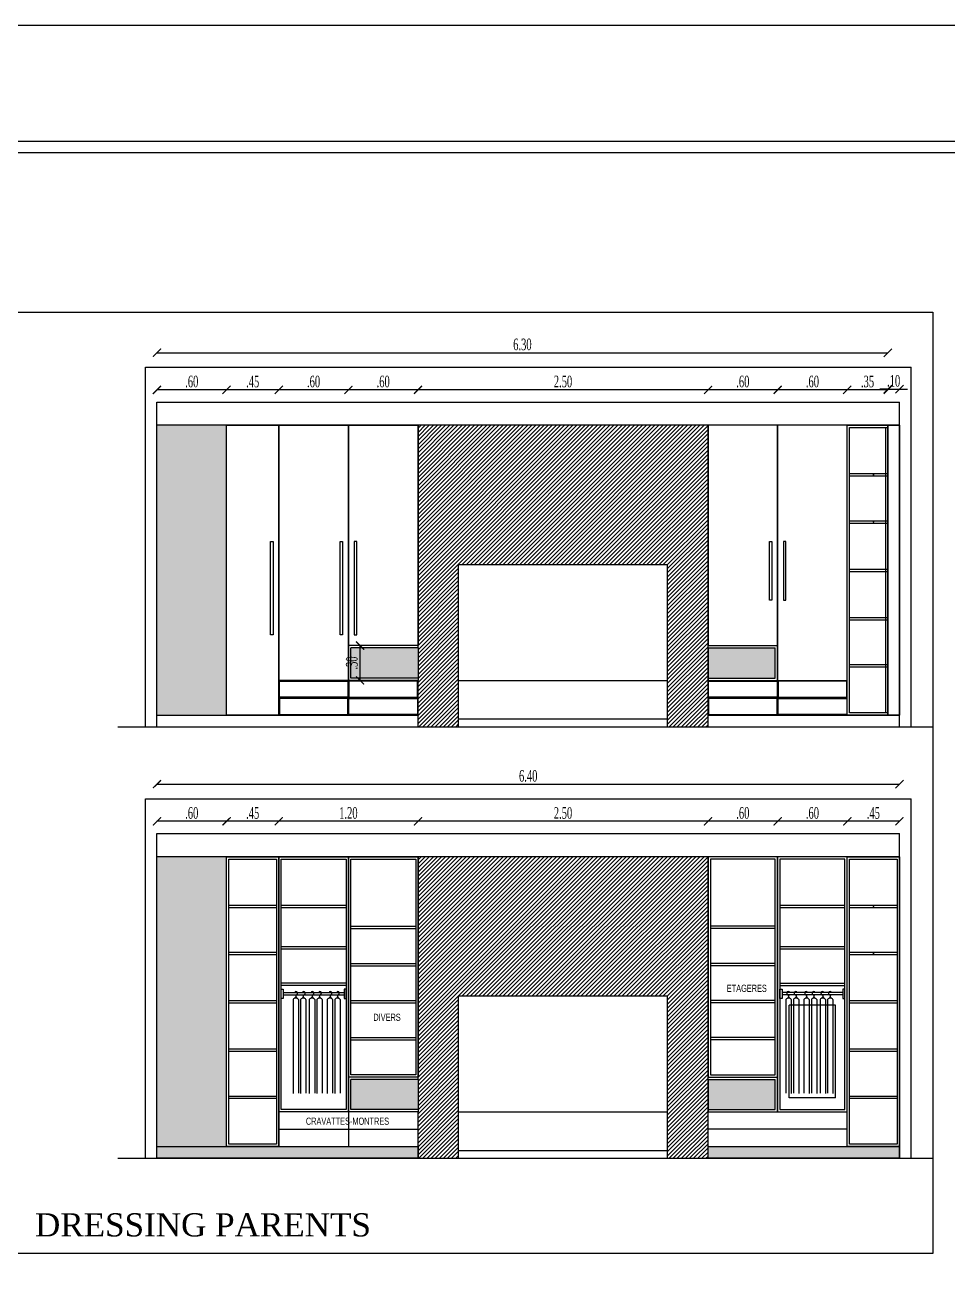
# Model space of a CAD drawing. Header units: inches. Extents: x -90 to 340, y -48 to 179.
# Drawn here: x 146.38 to 154.33, y 73.57 to 84.38 of the extents above; entities that cross this region are included whole.
import ezdxf

# ---------------------------------------------------------------- set-up
doc = ezdxf.new("R2010")
doc.units = ezdxf.units.IN
doc.header["$MEASUREMENT"] = 0
doc.layers.get('Defpoints').update_dxf_attribs({"lineweight": 15})
doc.layers.add('TEXTE', color=1, linetype='Continuous', lineweight=20)
doc.styles.add('facade', font='times.ttf', dxfattribs={"width": 0.6})
doc.styles.add('style2', font='swisscl.ttf')
doc.dimstyles.new('facade', dxfattribs={"dimscale": 0, "dimtxt": 0.08, "dimasz": 0.04, "dimexe": 0.1, "dimexo": 0.15, "dimgap": 0.01, "dimtad": 1, "dimzin": 4, "dimdsep": 46, "dimtxsty": 'facade', "dimblk": 'ARCHTICK', "dimcen": 0, "dimse1": 1, "dimse2": 1, "dimclrd": 140, "dimclre": 253, "dimclrt": 2, "dimazin": 1, "dimtm": 1e-09, "dimtfac": 1, "dimtix": 1, "dimtmove": 1, "dimatfit": 3, "dimldrblk": 'ARCHTICK', "dimfxl": 0.1, "dimtzin": 0, "dimlwd": -1, "dimarcsym": 0})

# ---------------------------------------------------------------- blocks, each defined once
blk = doc.blocks.new('_ArchTick')
at = {"color": 0, "linetype": 'ByBlock', "const_width": 0.15}
blk.add_lwpolyline([(-0.5, -0.5), (0.5, 0.5)], dxfattribs=at)
blk = doc.blocks.new('*D217')
at = {"color": 140}
blk.add_line((153.914, 77.512), (153.464, 77.512), dxfattribs=at)
at = {"layer": 'Defpoints', "color": 0}
for p in [(153.464, 77.512), (153.464, 77.392), (153.914, 77.392)]:
    blk.add_point(p, dxfattribs=at)
at = {"color": 140, "xscale": 0.07, "yscale": 0.07, "zscale": 0.07, "rotation": 180}
blk.add_blockref('_ArchTick', (153.464, 77.512), dxfattribs=at)
at = {"color": 140, "xscale": 0.07, "yscale": 0.07, "zscale": 0.07}
blk.add_blockref('_ArchTick', (153.914, 77.512), dxfattribs=at)
at = {"color": 6, "insert": (153.689, 77.583), "char_height": 0.1, "attachment_point": 5, "style": 'facade'}
blk.add_mtext('.45', dxfattribs=at)
blk = doc.blocks.new('*D218')
at = {"color": 140}
blk.add_line((153.464, 77.512), (152.864, 77.512), dxfattribs=at)
at = {"layer": 'Defpoints', "color": 0}
for p in [(152.864, 77.512), (152.864, 77.392), (153.464, 77.392)]:
    blk.add_point(p, dxfattribs=at)
at = {"color": 140, "xscale": 0.07, "yscale": 0.07, "zscale": 0.07, "rotation": 180}
blk.add_blockref('_ArchTick', (152.864, 77.512), dxfattribs=at)
at = {"color": 140, "xscale": 0.07, "yscale": 0.07, "zscale": 0.07}
blk.add_blockref('_ArchTick', (153.464, 77.512), dxfattribs=at)
at = {"color": 6, "insert": (153.164, 77.583), "char_height": 0.1, "attachment_point": 5, "style": 'facade'}
blk.add_mtext('.60', dxfattribs=at)
blk = doc.blocks.new('*D219')
at = {"color": 140}
blk.add_line((152.864, 77.512), (152.264, 77.512), dxfattribs=at)
at = {"layer": 'Defpoints', "color": 0}
for p in [(152.264, 77.512), (152.264, 77.392), (152.864, 77.392)]:
    blk.add_point(p, dxfattribs=at)
at = {"color": 140, "xscale": 0.07, "yscale": 0.07, "zscale": 0.07, "rotation": 180}
blk.add_blockref('_ArchTick', (152.264, 77.512), dxfattribs=at)
at = {"color": 140, "xscale": 0.07, "yscale": 0.07, "zscale": 0.07}
blk.add_blockref('_ArchTick', (152.864, 77.512), dxfattribs=at)
at = {"color": 6, "insert": (152.564, 77.583), "char_height": 0.1, "attachment_point": 5, "style": 'facade'}
blk.add_mtext('.60', dxfattribs=at)
blk = doc.blocks.new('*D220')
at = {"color": 140}
blk.add_line((152.264, 77.512), (149.764, 77.512), dxfattribs=at)
at = {"layer": 'Defpoints', "color": 0}
for p in [(149.764, 77.512), (149.764, 77.392), (152.264, 77.392)]:
    blk.add_point(p, dxfattribs=at)
at = {"color": 140, "xscale": 0.07, "yscale": 0.07, "zscale": 0.07, "rotation": 180}
blk.add_blockref('_ArchTick', (149.764, 77.512), dxfattribs=at)
at = {"color": 140, "xscale": 0.07, "yscale": 0.07, "zscale": 0.07}
blk.add_blockref('_ArchTick', (152.264, 77.512), dxfattribs=at)
at = {"color": 6, "insert": (151.014, 77.583), "char_height": 0.1, "attachment_point": 5, "style": 'facade'}
blk.add_mtext('2.50', dxfattribs=at)
blk = doc.blocks.new('*D221')
at = {"color": 140}
blk.add_line((149.764, 77.512), (148.564, 77.512), dxfattribs=at)
at = {"layer": 'Defpoints', "color": 0}
for p in [(148.564, 77.512), (148.564, 77.392), (149.764, 77.392)]:
    blk.add_point(p, dxfattribs=at)
at = {"color": 140, "xscale": 0.07, "yscale": 0.07, "zscale": 0.07, "rotation": 180}
blk.add_blockref('_ArchTick', (148.564, 77.512), dxfattribs=at)
at = {"color": 140, "xscale": 0.07, "yscale": 0.07, "zscale": 0.07}
blk.add_blockref('_ArchTick', (149.764, 77.512), dxfattribs=at)
at = {"color": 6, "insert": (149.164, 77.583), "char_height": 0.1, "attachment_point": 5, "style": 'facade'}
blk.add_mtext('1.20', dxfattribs=at)
blk = doc.blocks.new('*D222')
at = {"color": 140}
blk.add_line((148.564, 77.512), (148.114, 77.512), dxfattribs=at)
at = {"layer": 'Defpoints', "color": 0}
for p in [(148.114, 77.512), (148.114, 77.392), (148.564, 77.392)]:
    blk.add_point(p, dxfattribs=at)
at = {"color": 140, "xscale": 0.07, "yscale": 0.07, "zscale": 0.07, "rotation": 180}
blk.add_blockref('_ArchTick', (148.114, 77.512), dxfattribs=at)
at = {"color": 140, "xscale": 0.07, "yscale": 0.07, "zscale": 0.07}
blk.add_blockref('_ArchTick', (148.564, 77.512), dxfattribs=at)
at = {"color": 6, "insert": (148.339, 77.583), "char_height": 0.1, "attachment_point": 5, "style": 'facade'}
blk.add_mtext('.45', dxfattribs=at)
blk = doc.blocks.new('*D223')
at = {"color": 140}
blk.add_line((148.114, 77.512), (147.514, 77.512), dxfattribs=at)
at = {"layer": 'Defpoints', "color": 0}
for p in [(147.514, 77.512), (147.514, 77.392), (148.114, 77.392)]:
    blk.add_point(p, dxfattribs=at)
at = {"color": 140, "xscale": 0.07, "yscale": 0.07, "zscale": 0.07, "rotation": 180}
blk.add_blockref('_ArchTick', (147.514, 77.512), dxfattribs=at)
at = {"color": 140, "xscale": 0.07, "yscale": 0.07, "zscale": 0.07}
blk.add_blockref('_ArchTick', (148.114, 77.512), dxfattribs=at)
at = {"color": 6, "insert": (147.814, 77.583), "char_height": 0.1, "attachment_point": 5, "style": 'facade'}
blk.add_mtext('.60', dxfattribs=at)
blk = doc.blocks.new('*D224')
at = {"color": 140}
blk.add_line((147.514, 77.832), (153.914, 77.832), dxfattribs=at)
at = {"layer": 'Defpoints', "color": 0}
for p in [(153.914, 77.832), (147.514, 77.392), (153.914, 77.392)]:
    blk.add_point(p, dxfattribs=at)
at = {"color": 140, "xscale": 0.07, "yscale": 0.07, "zscale": 0.07, "rotation": 180}
blk.add_blockref('_ArchTick', (147.514, 77.832), dxfattribs=at)
at = {"color": 140, "xscale": 0.07, "yscale": 0.07, "zscale": 0.07}
blk.add_blockref('_ArchTick', (153.914, 77.832), dxfattribs=at)
at = {"color": 6, "insert": (150.714, 77.903), "char_height": 0.1, "attachment_point": 5, "style": 'facade'}
blk.add_mtext('6.40', dxfattribs=at)
blk = doc.blocks.new('*D225')
at = {"color": 140}
blk.add_line((153.814, 81.232), (153.464, 81.232), dxfattribs=at)
at = {"layer": 'Defpoints', "color": 0}
for p in [(153.464, 81.232), (153.464, 81.112), (153.814, 80.927)]:
    blk.add_point(p, dxfattribs=at)
at = {"color": 140, "xscale": 0.07, "yscale": 0.07, "zscale": 0.07, "rotation": 180}
blk.add_blockref('_ArchTick', (153.464, 81.232), dxfattribs=at)
at = {"color": 140, "xscale": 0.07, "yscale": 0.07, "zscale": 0.07}
blk.add_blockref('_ArchTick', (153.814, 81.232), dxfattribs=at)
at = {"color": 6, "insert": (153.639, 81.303), "char_height": 0.1, "attachment_point": 5, "style": 'facade'}
blk.add_mtext('.35', dxfattribs=at)
blk = doc.blocks.new('*D226')
at = {"color": 140}
blk.add_line((153.464, 81.232), (152.864, 81.232), dxfattribs=at)
at = {"layer": 'Defpoints', "color": 0}
for p in [(152.864, 81.232), (152.864, 81.112), (153.464, 81.112)]:
    blk.add_point(p, dxfattribs=at)
at = {"color": 140, "xscale": 0.07, "yscale": 0.07, "zscale": 0.07, "rotation": 180}
blk.add_blockref('_ArchTick', (152.864, 81.232), dxfattribs=at)
at = {"color": 140, "xscale": 0.07, "yscale": 0.07, "zscale": 0.07}
blk.add_blockref('_ArchTick', (153.464, 81.232), dxfattribs=at)
at = {"color": 6, "insert": (153.164, 81.303), "char_height": 0.1, "attachment_point": 5, "style": 'facade'}
blk.add_mtext('.60', dxfattribs=at)
blk = doc.blocks.new('*D227')
at = {"color": 140}
blk.add_line((152.864, 81.232), (152.264, 81.232), dxfattribs=at)
at = {"layer": 'Defpoints', "color": 0}
for p in [(152.264, 81.232), (152.264, 81.112), (152.864, 81.112)]:
    blk.add_point(p, dxfattribs=at)
at = {"color": 140, "xscale": 0.07, "yscale": 0.07, "zscale": 0.07, "rotation": 180}
blk.add_blockref('_ArchTick', (152.264, 81.232), dxfattribs=at)
at = {"color": 140, "xscale": 0.07, "yscale": 0.07, "zscale": 0.07}
blk.add_blockref('_ArchTick', (152.864, 81.232), dxfattribs=at)
at = {"color": 6, "insert": (152.564, 81.303), "char_height": 0.1, "attachment_point": 5, "style": 'facade'}
blk.add_mtext('.60', dxfattribs=at)
blk = doc.blocks.new('*D228')
at = {"color": 140}
blk.add_line((152.264, 81.232), (149.764, 81.232), dxfattribs=at)
at = {"layer": 'Defpoints', "color": 0}
for p in [(149.764, 81.232), (149.764, 81.112), (152.264, 81.112)]:
    blk.add_point(p, dxfattribs=at)
at = {"color": 140, "xscale": 0.07, "yscale": 0.07, "zscale": 0.07, "rotation": 180}
blk.add_blockref('_ArchTick', (149.764, 81.232), dxfattribs=at)
at = {"color": 140, "xscale": 0.07, "yscale": 0.07, "zscale": 0.07}
blk.add_blockref('_ArchTick', (152.264, 81.232), dxfattribs=at)
at = {"color": 6, "insert": (151.014, 81.303), "char_height": 0.1, "attachment_point": 5, "style": 'facade'}
blk.add_mtext('2.50', dxfattribs=at)
blk = doc.blocks.new('*D229')
at = {"color": 140}
blk.add_line((149.164, 81.232), (148.564, 81.232), dxfattribs=at)
at = {"layer": 'Defpoints', "color": 0}
for p in [(148.564, 81.232), (148.564, 81.112), (149.164, 80.927)]:
    blk.add_point(p, dxfattribs=at)
at = {"color": 140, "xscale": 0.07, "yscale": 0.07, "zscale": 0.07, "rotation": 180}
blk.add_blockref('_ArchTick', (148.564, 81.232), dxfattribs=at)
at = {"color": 140, "xscale": 0.07, "yscale": 0.07, "zscale": 0.07}
blk.add_blockref('_ArchTick', (149.164, 81.232), dxfattribs=at)
at = {"color": 6, "insert": (148.864, 81.303), "char_height": 0.1, "attachment_point": 5, "style": 'facade'}
blk.add_mtext('.60', dxfattribs=at)
blk = doc.blocks.new('*D230')
at = {"color": 140}
blk.add_line((148.564, 81.232), (148.114, 81.232), dxfattribs=at)
at = {"layer": 'Defpoints', "color": 0}
for p in [(148.114, 81.232), (148.114, 81.112), (148.564, 81.112)]:
    blk.add_point(p, dxfattribs=at)
at = {"color": 140, "xscale": 0.07, "yscale": 0.07, "zscale": 0.07, "rotation": 180}
blk.add_blockref('_ArchTick', (148.114, 81.232), dxfattribs=at)
at = {"color": 140, "xscale": 0.07, "yscale": 0.07, "zscale": 0.07}
blk.add_blockref('_ArchTick', (148.564, 81.232), dxfattribs=at)
at = {"color": 6, "insert": (148.339, 81.303), "char_height": 0.1, "attachment_point": 5, "style": 'facade'}
blk.add_mtext('.45', dxfattribs=at)
blk = doc.blocks.new('*D231')
at = {"color": 140}
blk.add_line((148.114, 81.232), (147.514, 81.232), dxfattribs=at)
at = {"layer": 'Defpoints', "color": 0}
for p in [(147.514, 81.232), (147.514, 81.112), (148.114, 81.112)]:
    blk.add_point(p, dxfattribs=at)
at = {"color": 140, "xscale": 0.07, "yscale": 0.07, "zscale": 0.07, "rotation": 180}
blk.add_blockref('_ArchTick', (147.514, 81.232), dxfattribs=at)
at = {"color": 140, "xscale": 0.07, "yscale": 0.07, "zscale": 0.07}
blk.add_blockref('_ArchTick', (148.114, 81.232), dxfattribs=at)
at = {"color": 6, "insert": (147.814, 81.303), "char_height": 0.1, "attachment_point": 5, "style": 'facade'}
blk.add_mtext('.60', dxfattribs=at)
blk = doc.blocks.new('*D232')
at = {"color": 140}
blk.add_line((147.514, 81.552), (153.814, 81.552), dxfattribs=at)
at = {"layer": 'Defpoints', "color": 0}
for p in [(153.814, 81.552), (147.514, 81.112), (153.814, 80.927)]:
    blk.add_point(p, dxfattribs=at)
at = {"color": 140, "xscale": 0.07, "yscale": 0.07, "zscale": 0.07, "rotation": 180}
blk.add_blockref('_ArchTick', (147.514, 81.552), dxfattribs=at)
at = {"color": 140, "xscale": 0.07, "yscale": 0.07, "zscale": 0.07}
blk.add_blockref('_ArchTick', (153.814, 81.552), dxfattribs=at)
at = {"color": 6, "insert": (150.664, 81.623), "char_height": 0.1, "attachment_point": 5, "style": 'facade'}
blk.add_mtext('6.30', dxfattribs=at)
blk = doc.blocks.new('*D233')
at = {"color": 140}
blk.add_line((149.764, 81.232), (149.164, 81.232), dxfattribs=at)
at = {"layer": 'Defpoints', "color": 0}
for p in [(149.164, 81.232), (149.164, 81.112), (149.764, 80.927)]:
    blk.add_point(p, dxfattribs=at)
at = {"color": 140, "xscale": 0.07, "yscale": 0.07, "zscale": 0.07, "rotation": 180}
blk.add_blockref('_ArchTick', (149.164, 81.232), dxfattribs=at)
at = {"color": 140, "xscale": 0.07, "yscale": 0.07, "zscale": 0.07}
blk.add_blockref('_ArchTick', (149.764, 81.232), dxfattribs=at)
at = {"color": 6, "insert": (149.464, 81.303), "char_height": 0.1, "attachment_point": 5, "style": 'facade'}
blk.add_mtext('.60', dxfattribs=at)
blk = doc.blocks.new('*D235')
at = {"color": 140}
for p, q in [((153.814, 81.238), (153.744, 81.238)), ((153.814, 81.238), (153.914, 81.238)), ((153.914, 81.238), (153.984, 81.238))]:
    blk.add_line(p, q, dxfattribs=at)
at = {"layer": 'Defpoints', "color": 0}
for p in [(153.914, 81.238), (153.814, 80.927), (153.914, 80.927)]:
    blk.add_point(p, dxfattribs=at)
at = {"color": 140, "xscale": 0.07, "yscale": 0.07, "zscale": 0.07}
blk.add_blockref('_ArchTick', (153.814, 81.238), dxfattribs=at)
at = {"color": 140, "xscale": 0.07, "yscale": 0.07, "zscale": 0.07, "rotation": 180}
blk.add_blockref('_ArchTick', (153.914, 81.238), dxfattribs=at)
at = {"color": 6, "insert": (153.864, 81.309), "char_height": 0.1, "attachment_point": 5, "style": 'facade'}
blk.add_mtext('.10', dxfattribs=at)
blk = doc.blocks.new('*D236')
at = {"color": 140}
blk.add_line((149.265, 78.727), (149.265, 79.027), dxfattribs=at)
at = {"layer": 'Defpoints', "color": 0}
for p in [(149.265, 79.027), (149.293, 79.027), (149.293, 78.727)]:
    blk.add_point(p, dxfattribs=at)
at = {"color": 140, "xscale": 0.07, "yscale": 0.07, "zscale": 0.07}
for p, rotation in [((149.265, 79.027), 90), ((149.265, 78.727), 270)]:
    blk.add_blockref('_ArchTick', p, dxfattribs=dict(at, rotation=rotation))
at = {"color": 6, "insert": (149.194, 78.877), "char_height": 0.1, "attachment_point": 5, "rotation": 90, "style": 'facade'}
blk.add_mtext('.30', dxfattribs=at)

msp = doc.modelspace()

# ---------------------------------------------------------------- hatches: boundary and pattern name
for color, points in [(3, [(148.11405, 80.92653), (147.51405, 80.92653), (147.51405, 78.42653), (148.11405, 78.42653)]), (3, [(148.11405, 77.20659), (147.51405, 77.20659), (147.51405, 74.70659), (148.11405, 74.70659)]), (256, [(149.76405, 74.70659), (147.51405, 74.70659), (147.51405, 74.60659), (149.76405, 74.60659)]), (256, [(153.91405, 74.70659), (152.26405, 74.70659), (152.26405, 74.60659), (153.91405, 74.60659)])]:
    msp.add_hatch(color=color).paths.add_polyline_path(points)
h = msp.add_hatch()
h.set_pattern_fill('ANSI31', color=256, scale=0.2, style=0)
h.set_pattern_definition([(45, (10.737416, 46.878948), (-0.0176776695, 0.0176776695), [])])
h.paths.add_polyline_path([(149.76405, 79.02653), (149.76405, 79.00653), (149.76405, 78.72653), (149.76405, 78.57653), (149.76405, 78.32653), (150.11405, 78.32653), (150.11405, 79.72653), (151.91405, 79.72653), (151.91405, 78.32653), (152.26405, 78.32653), (152.26405, 78.72653), (152.26405, 79.00653), (152.26405, 79.02653), (152.26405, 80.92653), (149.76405, 80.92653)])
h = msp.add_hatch(color=3)
h.paths.add_polyline_path([(149.76405, 79.00653), (149.18405, 79.00653), (149.18405, 78.74653), (149.76405, 78.74653)])
h.paths.add_polyline_path([(152.26405, 79.00653), (152.26405, 78.74653), (152.84405, 78.74653), (152.84405, 79.00653)])
h = msp.add_hatch()
h.set_pattern_fill('ANSI31', color=256, scale=0.2, style=0)
h.set_pattern_definition([(45, (10.737416, 43.159002), (-0.0176776695, 0.0176776695), [])])
h.paths.add_polyline_path([(149.76405, 75.30659), (149.76405, 75.28659), (149.76405, 75.00659), (149.76405, 74.85659), (149.76405, 74.60659), (150.11405, 74.60659), (150.11405, 76.00659), (151.91405, 76.00659), (151.91405, 74.60659), (152.26405, 74.60659), (152.26405, 75.00659), (152.26405, 75.28659), (152.26405, 75.30659), (152.26405, 77.20659), (149.76405, 77.20659)])
h = msp.add_hatch(color=3)
h.paths.add_polyline_path([(149.76405, 75.28659), (149.18405, 75.28659), (149.18405, 75.02659), (149.76405, 75.02659)])
h.paths.add_polyline_path([(152.26405, 75.28659), (152.26405, 75.02659), (152.84405, 75.02659), (152.84405, 75.28659)])

# ---------------------------------------------------------------- linework, layer by layer
at = {"color": 1}
for p, q in [((147.41405, 81.42653), (154.01405, 81.42653)), ((147.41405, 78.32653), (147.41405, 81.42653)), ((154.01405, 78.32653), (154.01405, 81.42653)), ((147.51405, 81.12653), (153.91405, 81.12653)), ((147.51405, 78.32653), (147.51405, 81.12653)), ((153.91405, 78.42653), (153.91405, 81.12653)), ((147.17705, 78.32653), (154.19516, 78.32653)), ((147.41405, 77.70659), (154.01405, 77.70659)), ((147.41405, 74.60659), (147.41405, 77.70659)), ((154.01405, 74.60659), (154.01405, 77.70659)), ((147.51405, 77.40659), (153.91405, 77.40659)), ((147.51405, 74.60659), (147.51405, 77.40659)), ((153.91405, 74.70659), (153.91405, 77.40659)), ((147.17705, 74.60659), (154.19516, 74.60659))]:
    msp.add_line(p, q, dxfattribs=at)
for p, q in [((153.91405, 80.92653), (147.51405, 80.92653)), ((148.11405, 78.42653), (148.11405, 80.92653)), ((148.56405, 78.42653), (148.56405, 80.92653)), ((149.16405, 78.42653), (149.16405, 80.92653)), ((149.76405, 79.02653), (149.76405, 80.92653)), ((152.26405, 78.42653), (152.26405, 80.92653)), ((152.26405, 79.02653), (152.26405, 80.92653)), ((152.86405, 78.42653), (152.86405, 80.92653)), ((152.86405, 78.42653), (152.86405, 80.92653)), ((153.46405, 78.42653), (153.46405, 80.92653)), ((153.46405, 78.42653), (153.46405, 80.92653)), ((153.46405, 80.92653), (153.91405, 80.92653)), ((153.46405, 78.42653), (153.46405, 80.92653)), ((153.46405, 80.92653), (153.81405, 80.92653)), ((153.81405, 80.92653), (153.81405, 78.42653)), ((153.81405, 80.92653), (153.81405, 78.42653)), ((153.48405, 80.90653), (153.81405, 80.90653)), ((153.48405, 78.44653), (153.48405, 80.90653)), ((153.79405, 80.90653), (153.79405, 78.44653)), ((153.48405, 80.50986), (153.81405, 80.50986)), ((153.48405, 80.48986), (153.81405, 80.48986)), ((153.48405, 80.1032), (153.81405, 80.1032)), ((153.48405, 80.0832), (153.81405, 80.0832)), ((150.11405, 79.72653), (151.91405, 79.72653)), ((150.11405, 78.32653), (150.11405, 79.72653)), ((151.91405, 78.32653), (151.91405, 79.72653)), ((153.48405, 79.68653), (153.81405, 79.68653)), ((153.48405, 79.66653), (153.81405, 79.66653)), ((153.48405, 79.26986), (153.81405, 79.26986)), ((153.48405, 79.24986), (153.81405, 79.24986)), ((149.76405, 79.02653), (149.16405, 79.02653)), ((149.18405, 78.74653), (149.18405, 79.00653)), ((149.76405, 79.00653), (149.18405, 79.00653)), ((149.76405, 79.00653), (149.76405, 79.02653)), ((149.76405, 79.00653), (149.76405, 78.72653)), ((152.26405, 79.02653), (152.86405, 79.02653)), ((152.26405, 79.00653), (152.26405, 79.02653)), ((152.26405, 79.00653), (152.84405, 79.00653)), ((152.26405, 79.00653), (152.26405, 78.72653)), ((152.84405, 78.74653), (152.84405, 79.00653)), ((153.48405, 78.8632), (153.81405, 78.8632)), ((153.48405, 78.8432), (153.81405, 78.8432)), ((149.76405, 78.72653), (148.56405, 78.72653)), ((149.76405, 78.74653), (149.18405, 78.74653)), ((149.76405, 78.32653), (149.76405, 78.72653)), ((149.76405, 78.57653), (149.76405, 78.72653)), ((150.11405, 78.72653), (151.91405, 78.72653)), ((152.26405, 78.74653), (152.84405, 78.74653)), ((152.26405, 78.32653), (152.26405, 78.72653)), ((152.26405, 78.57653), (152.26405, 78.72653)), ((152.26405, 78.72653), (153.46405, 78.72653)), ((148.56405, 78.42653), (148.56405, 78.57653)), ((148.56405, 78.57653), (149.76405, 78.57653)), ((153.46405, 78.57653), (152.26405, 78.57653)), ((153.46405, 78.42653), (153.46405, 78.57653)), ((153.81405, 78.44653), (153.48405, 78.44653)), ((147.51405, 78.42653), (149.76405, 78.42653)), ((149.76405, 78.32653), (152.26405, 78.32653)), ((150.11405, 78.39405), (151.91405, 78.39405)), ((152.26405, 78.42653), (153.91405, 78.42653)), ((153.91405, 78.42653), (153.46405, 78.42653)), ((153.91405, 78.32653), (153.91405, 78.42653)), ((153.91405, 77.20659), (147.51405, 77.20659)), ((148.11405, 74.70659), (148.11405, 77.20659)), ((148.56405, 74.70659), (148.56405, 77.20659)), ((149.16405, 75.00659), (149.16405, 77.20659)), ((149.76405, 75.30659), (149.76405, 77.20659)), ((152.26405, 74.70659), (152.26405, 77.20659)), ((152.26405, 75.30659), (152.26405, 77.20659)), ((152.86405, 75.00659), (152.86405, 77.20659)), ((152.86405, 75.00659), (152.86405, 77.20659)), ((153.91405, 77.20659), (153.36405, 77.20659)), ((153.46405, 74.70659), (153.46405, 77.20659)), ((153.46405, 74.70659), (153.46405, 77.20659)), ((148.13405, 76.78992), (148.54405, 76.78992)), ((148.13405, 76.76992), (148.54405, 76.76992)), ((148.58405, 76.78992), (149.14405, 76.78992)), ((148.58405, 76.76992), (149.14405, 76.76992)), ((152.88405, 76.78992), (153.44405, 76.78992)), ((152.88405, 76.76992), (153.44405, 76.76992)), ((153.48405, 76.78992), (153.89405, 76.78992)), ((153.48405, 76.76992), (153.89405, 76.76992)), ((149.18405, 76.60659), (149.74405, 76.60659)), ((152.84405, 76.60659), (152.28405, 76.60659)), ((149.18405, 76.58659), (149.74405, 76.58659)), ((152.84405, 76.58659), (152.28405, 76.58659)), ((148.13405, 76.38325), (148.54405, 76.38325)), ((148.58405, 76.43325), (149.14405, 76.43325)), ((148.58405, 76.41325), (149.14405, 76.41325)), ((152.88405, 76.43325), (153.44405, 76.43325)), ((152.88405, 76.41325), (153.44405, 76.41325)), ((153.48405, 76.38325), (153.89405, 76.38325)), ((148.13405, 76.36325), (148.54405, 76.36325)), ((149.18405, 76.28659), (149.74405, 76.28659)), ((152.84405, 76.28659), (152.28405, 76.28659)), ((153.48405, 76.36325), (153.89405, 76.36325)), ((149.18405, 76.26659), (149.74405, 76.26659)), ((152.84405, 76.26659), (152.28405, 76.26659)), ((149.14405, 76.11659), (148.58405, 76.11659)), ((149.14405, 76.09659), (148.58405, 76.09659)), ((152.88405, 76.11659), (153.44405, 76.11659)), ((152.88405, 76.09659), (153.44405, 76.09659)), ((148.13405, 75.96659), (148.54405, 75.96659)), ((148.13405, 75.94659), (148.54405, 75.94659)), ((148.60181, 76.03461), (149.12628, 76.03461)), ((148.60181, 76.01461), (149.12628, 76.01461)), ((148.68705, 75.97531), (148.68705, 75.16533)), ((148.71058, 75.9984), (148.70021, 75.9856)), ((148.71058, 76.00995), (148.71058, 75.9984)), ((148.71058, 75.9984), (148.71985, 75.98569)), ((148.73308, 75.97612), (148.73308, 75.16838)), ((148.75209, 75.97531), (148.75209, 75.16533)), ((148.77563, 75.9984), (148.76526, 75.9856)), ((148.77563, 76.00995), (148.77563, 75.9984)), ((148.77563, 75.9984), (148.7849, 75.98569)), ((148.79812, 75.97612), (148.79812, 75.16838)), ((148.82732, 75.97531), (148.82732, 75.16533)), ((148.85085, 75.9984), (148.84049, 75.9856)), ((148.85085, 76.00995), (148.85085, 75.9984)), ((148.85085, 75.9984), (148.86012, 75.98569)), ((148.87335, 75.97612), (148.87335, 75.16838)), ((148.89237, 75.97531), (148.89237, 75.16533)), ((148.9159, 75.9984), (148.90553, 75.9856)), ((148.9159, 76.00995), (148.9159, 75.9984)), ((148.9159, 75.9984), (148.92517, 75.98569)), ((148.9384, 75.97612), (148.9384, 75.16838)), ((148.9822, 75.97531), (148.9822, 75.16533)), ((149.00574, 75.9984), (148.99537, 75.9856)), ((149.00574, 76.00995), (149.00574, 75.9984)), ((149.00574, 75.9984), (149.01501, 75.98569)), ((149.02823, 75.97612), (149.02823, 75.16838)), ((149.04725, 75.97531), (149.04725, 75.16533)), ((149.07079, 75.9984), (149.06042, 75.9856)), ((149.07079, 76.00995), (149.07079, 75.9984)), ((149.07079, 75.9984), (149.08005, 75.98569)), ((149.09328, 75.97612), (149.09328, 75.16838)), ((149.18405, 75.96659), (149.74405, 75.96659)), ((149.18405, 75.94659), (149.74405, 75.94659)), ((150.11405, 76.00659), (151.91405, 76.00659)), ((150.11405, 74.60659), (150.11405, 76.00659)), ((151.91405, 74.60659), (151.91405, 76.00659)), ((152.84405, 75.96659), (152.28405, 75.96659)), ((152.84405, 75.94659), (152.28405, 75.94659)), ((153.42628, 76.03461), (152.90181, 76.03461)), ((153.42628, 76.01461), (152.90181, 76.01461)), ((152.93481, 75.97612), (152.93481, 75.16838)), ((152.95731, 75.9984), (152.94804, 75.98569)), ((152.95731, 76.00995), (152.95731, 75.9984)), ((152.95731, 75.9984), (152.96768, 75.9856)), ((152.98084, 75.97531), (152.98084, 75.16533)), ((152.99986, 75.97612), (152.99986, 75.16838)), ((153.02235, 75.9984), (153.01309, 75.98569)), ((153.02235, 76.00995), (153.02235, 75.9984)), ((153.02235, 75.9984), (153.03272, 75.9856)), ((153.04589, 75.97531), (153.04589, 75.16533)), ((153.0897, 75.97612), (153.0897, 75.16838)), ((153.11219, 75.9984), (153.10292, 75.98569)), ((153.11219, 76.00995), (153.11219, 75.9984)), ((153.11219, 75.9984), (153.12256, 75.9856)), ((153.13573, 75.97531), (153.13573, 75.16533)), ((153.15474, 75.97612), (153.15474, 75.16838)), ((153.17724, 75.9984), (153.16797, 75.98569)), ((153.17724, 76.00995), (153.17724, 75.9984)), ((153.17724, 75.9984), (153.18761, 75.9856)), ((153.20078, 75.97531), (153.20078, 75.16533)), ((153.22997, 75.97612), (153.22997, 75.16838)), ((153.25247, 75.9984), (153.2432, 75.98569)), ((153.25247, 76.00995), (153.25247, 75.9984)), ((153.25247, 75.9984), (153.26283, 75.9856)), ((153.276, 75.97531), (153.276, 75.16533)), ((153.29502, 75.97612), (153.29502, 75.16838)), ((153.31751, 75.9984), (153.30824, 75.98569)), ((153.31751, 76.00995), (153.31751, 75.9984)), ((153.31751, 75.9984), (153.32788, 75.9856)), ((153.34105, 75.97531), (153.34105, 75.16533)), ((153.48405, 75.96659), (153.89405, 75.96659)), ((153.48405, 75.94659), (153.89405, 75.94659)), ((152.96405, 75.12659), (152.96405, 75.92659)), ((153.36405, 75.92659), (152.96405, 75.92659)), ((153.36405, 75.12659), (153.36405, 75.92659)), ((153.36405, 75.92659), (153.36405, 75.92659)), ((149.18405, 75.64659), (149.74405, 75.64659)), ((149.18405, 75.32659), (149.18405, 75.62659)), ((149.18405, 75.62659), (149.74405, 75.62659)), ((152.84405, 75.64659), (152.28405, 75.64659)), ((152.84405, 75.62659), (152.28405, 75.62659)), ((152.84405, 75.32659), (152.84405, 75.62659)), ((148.13405, 75.54992), (148.54405, 75.54992)), ((148.13405, 75.52992), (148.54405, 75.52992)), ((153.48405, 75.54992), (153.89405, 75.54992)), ((153.48405, 75.52992), (153.89405, 75.52992)), ((149.76405, 75.30659), (149.16405, 75.30659)), ((149.76405, 75.28659), (149.76405, 75.30659)), ((152.26405, 75.30659), (152.86405, 75.30659)), ((152.26405, 75.28659), (152.26405, 75.30659)), ((149.18405, 75.02659), (149.18405, 75.28659)), ((149.76405, 75.28659), (149.18405, 75.28659)), ((149.76405, 75.28659), (149.76405, 75.00659)), ((152.26405, 75.28659), (152.84405, 75.28659)), ((152.26405, 75.28659), (152.26405, 75.00659)), ((152.84405, 75.02659), (152.84405, 75.28659)), ((148.13405, 75.14325), (148.54405, 75.14325)), ((148.13405, 75.12325), (148.54405, 75.12325)), ((153.36405, 75.12659), (152.96405, 75.12659)), ((153.48405, 75.14325), (153.89405, 75.14325)), ((153.48405, 75.12325), (153.89405, 75.12325)), ((149.76405, 75.00659), (148.56405, 75.00659)), ((149.16405, 75.00659), (149.16405, 74.70659)), ((149.76405, 75.02659), (149.18405, 75.02659)), ((149.76405, 74.60659), (149.76405, 75.00659)), ((149.76405, 74.85659), (149.76405, 75.00659)), ((150.11405, 75.00659), (151.91405, 75.00659)), ((152.26405, 75.02659), (152.84405, 75.02659)), ((152.26405, 74.60659), (152.26405, 75.00659)), ((152.26405, 74.85659), (152.26405, 75.00659)), ((152.26405, 75.00659), (153.46405, 75.00659)), ((148.56405, 74.70659), (148.56405, 74.85659)), ((148.56405, 74.85659), (149.76405, 74.85659)), ((153.46405, 74.85659), (152.26405, 74.85659)), ((153.46405, 74.70659), (153.46405, 74.85659)), ((147.51405, 74.70659), (149.76405, 74.70659)), ((150.11405, 74.6741), (151.91405, 74.6741)), ((152.26405, 74.70659), (153.91405, 74.70659)), ((153.91405, 74.60659), (153.91405, 74.70659)), ((149.76405, 74.60659), (152.26405, 74.60659))]:
    msp.add_line(p, q)
for points in [[(138.68796, 84.3774), (177.87645, 84.3774), (177.84656, 64.59005), (138.68796, 64.59005)], [(139.68796, 83.3774), (176.87494, 83.3774), (176.84807, 65.59005), (139.68796, 65.59005)], [(139.78796, 83.2774), (176.77479, 83.2774), (176.74822, 65.69005), (139.78796, 65.69005)], [(141.18939, 81.90242), (154.20165, 81.90242), (154.20165, 73.78561), (141.18939, 73.78561)], [(148.11405, 80.92653), (148.56405, 80.92653), (148.56405, 78.42653), (148.11405, 78.42653)], [(148.56405, 80.92653), (149.16405, 80.92653), (149.16405, 78.72653), (148.56405, 78.72653)], [(149.16405, 80.92653), (149.76405, 80.92653), (149.76405, 79.02653), (149.16405, 79.02653)], [(152.86405, 80.92653), (152.26405, 80.92653), (152.26405, 79.02653), (152.86405, 79.02653)], [(153.46405, 80.92653), (152.86405, 80.92653), (152.86405, 78.72653), (153.46405, 78.72653)], [(153.46405, 80.92653), (153.91405, 80.92653), (153.91405, 78.42653), (153.46405, 78.42653)], [(153.81405, 80.92653), (153.91405, 80.92653), (153.91405, 78.42653), (153.81405, 78.42653)], [(148.4926, 79.92313), (148.51467, 79.92313), (148.51467, 79.11966), (148.4926, 79.11966)], [(149.0926, 79.92313), (149.11467, 79.92313), (149.11467, 79.11966), (149.0926, 79.11966)], [(149.23549, 79.92313), (149.21343, 79.92313), (149.21343, 79.11966), (149.23549, 79.11966)], [(152.7926, 79.92313), (152.81467, 79.92313), (152.81467, 79.41966), (152.7926, 79.41966)], [(152.93549, 79.92313), (152.91343, 79.92313), (152.91343, 79.41966), (152.93549, 79.41966)], [(148.56405, 78.72653), (149.16405, 78.72653), (149.16405, 78.57653), (148.56405, 78.57653)], [(148.56905, 78.72153), (149.15905, 78.72153), (149.15905, 78.58153), (148.56905, 78.58153)], [(149.75905, 78.72153), (149.16905, 78.72153), (149.16905, 78.58153), (149.75905, 78.58153)], [(152.26905, 78.72153), (152.85905, 78.72153), (152.85905, 78.58153), (152.26905, 78.58153)], [(153.45905, 78.72153), (152.86905, 78.72153), (152.86905, 78.58153), (153.45905, 78.58153)], [(148.56905, 78.43153), (149.15905, 78.43153), (149.15905, 78.57153), (148.56905, 78.57153)], [(149.75905, 78.43153), (149.16905, 78.43153), (149.16905, 78.57153), (149.75905, 78.57153)], [(152.26905, 78.43153), (152.85905, 78.43153), (152.85905, 78.57153), (152.26905, 78.57153)], [(153.45905, 78.43153), (152.86905, 78.43153), (152.86905, 78.57153), (153.45905, 78.57153)], [(148.11405, 77.20659), (148.56405, 77.20659), (148.56405, 74.70659), (148.11405, 74.70659)], [(148.13405, 77.18659), (148.54405, 77.18659), (148.54405, 74.72659), (148.13405, 74.72659)], [(148.56405, 77.20659), (149.16405, 77.20659), (149.16405, 75.00659), (148.56405, 75.00659)], [(148.58405, 77.18659), (149.14405, 77.18659), (149.14405, 75.02659), (148.58405, 75.02659)], [(149.16405, 77.20659), (149.76405, 77.20659), (149.76405, 75.30659), (149.16405, 75.30659)], [(149.18405, 77.18659), (149.74405, 77.18659), (149.74405, 75.32659), (149.18405, 75.32659)], [(152.86405, 77.20659), (152.26405, 77.20659), (152.26405, 75.30659), (152.86405, 75.30659)], [(152.84405, 77.18659), (152.28405, 77.18659), (152.28405, 75.32659), (152.84405, 75.32659)], [(153.46405, 77.20659), (152.86405, 77.20659), (152.86405, 75.00659), (153.46405, 75.00659)], [(153.44405, 77.18659), (152.88405, 77.18659), (152.88405, 75.02659), (153.44405, 75.02659)], [(153.46405, 77.20659), (153.91405, 77.20659), (153.91405, 74.70659), (153.46405, 74.70659)], [(153.48405, 77.18659), (153.89405, 77.18659), (153.89405, 74.72659), (153.48405, 74.72659)], [(148.58405, 76.06501), (148.60181, 76.06501), (148.60181, 75.98421), (148.58405, 75.98421)], [(149.14405, 76.06501), (149.12628, 76.06501), (149.12628, 75.98421), (149.14405, 75.98421)], [(152.88405, 76.06501), (152.90181, 76.06501), (152.90181, 75.98421), (152.88405, 75.98421)], [(153.44405, 76.06501), (153.42628, 76.06501), (153.42628, 75.98421), (153.44405, 75.98421)], [(147.51405, 74.70659), (149.76405, 74.70659), (149.76405, 74.60659), (147.51405, 74.60659)], [(152.26405, 74.70659), (153.91405, 74.70659), (153.91405, 74.60659), (152.26405, 74.60659)]]:
    msp.add_lwpolyline(points, close=True)
for centre in [(148.71058, 76.01253), (148.77563, 76.01253), (148.85085, 76.01253), (148.9159, 76.01253), (149.00574, 76.01253), (149.07079, 76.01253), (152.95731, 76.01253), (153.02235, 76.01253), (153.11219, 76.01253), (153.17724, 76.01253), (153.25247, 76.01253), (153.31751, 76.01253)]:
    msp.add_circle(centre, 0.00258)
for centre, radius, start, end in [((148.71035, 75.9593), 0.02827, 36.493202, 145.527177), ((148.71178, 76.02951), 0.01445, 264.824191, 127.242862), ((148.7754, 75.9593), 0.02827, 36.493202, 145.527177), ((148.77683, 76.02951), 0.01445, 264.824191, 127.242862), ((148.85062, 75.9593), 0.02827, 36.493202, 145.527177), ((148.85205, 76.02951), 0.01445, 264.824191, 127.242862), ((148.91567, 75.9593), 0.02827, 36.493202, 145.527177), ((148.9171, 76.02951), 0.01445, 264.824191, 127.242862), ((149.00551, 75.9593), 0.02827, 36.493202, 145.527177), ((149.00694, 76.02951), 0.01445, 264.824191, 127.242862), ((149.07055, 75.9593), 0.02827, 36.493202, 145.527177), ((149.07198, 76.02951), 0.01445, 264.824191, 127.242862), ((152.95754, 75.9593), 0.02827, 34.472823, 143.506798), ((152.95611, 76.02951), 0.01445, 52.757138, 275.175809), ((153.02259, 75.9593), 0.02827, 34.472823, 143.506798), ((153.02116, 76.02951), 0.01445, 52.757138, 275.175809), ((153.11242, 75.9593), 0.02827, 34.472823, 143.506798), ((153.111, 76.02951), 0.01445, 52.757138, 275.175809), ((153.17747, 75.9593), 0.02827, 34.472823, 143.506798), ((153.17604, 76.02951), 0.01445, 52.757138, 275.175809), ((153.2527, 75.9593), 0.02827, 34.472823, 143.506798), ((153.25127, 76.02951), 0.01445, 52.757138, 275.175809), ((153.31774, 75.9593), 0.02827, 34.472823, 143.506798), ((153.31631, 76.02951), 0.01445, 52.757138, 275.175809)]:
    msp.add_arc(centre, radius, start, end)
for p in [(153.68905, 80.49986), (153.68905, 80.0932), (153.68905, 76.77992), (153.68905, 76.37325)]:
    msp.add_point(p)

# ---------------------------------------------------------------- texts
at = {"insert": (146.46275, 74.13243), "char_height": 0.2, "width": 7.9050259, "attachment_point": 1}
msp.add_mtext('{\\fTimes New Roman|b0|i0|c0|p18;DRESSING PARENTS}', dxfattribs=at)
at = {"layer": 'TEXTE', "char_height": 0.06174, "attachment_point": 1, "style": 'style2'}
for s, insert, width in [('ETAGERES', (152.426, 76.10277), 0.4815616), ('DIVERS', (149.37942, 75.85294), 0.4815616), ('CRAVATTES-MONTRES', (148.79769, 74.9571), 0.730163)]:
    msp.add_mtext(s, dxfattribs=dict(at, insert=insert, width=width))

# ---------------------------------------------------------------- dimensions: what is measured, and where the dimension line sits
at = {"color": 1}
for base, p1, p2, picture, middle in [((153.81405, 81.55228), (147.51405, 81.11164), (153.81405, 80.92653), '*D232', (150.66405, 81.62329)), ((147.51405, 81.23163), (148.11405, 81.11164), (147.51405, 81.11164), '*D231', (147.81405, 81.30264)), ((148.11405, 81.23163), (148.56405, 81.11164), (148.11405, 81.11164), '*D230', (148.33905, 81.30264)), ((148.56405, 81.23163), (149.16405, 80.92653), (148.56405, 81.11164), '*D229', (148.86405, 81.30264)), ((149.16405, 81.23163), (149.76405, 80.92653), (149.16405, 81.11164), '*D233', (149.46405, 81.30264)), ((149.76405, 81.23163), (152.26405, 81.11164), (149.76405, 81.11164), '*D228', (151.01405, 81.30264)), ((152.26405, 81.23163), (152.86405, 81.11164), (152.26405, 81.11164), '*D227', (152.56405, 81.30264)), ((152.86405, 81.23163), (153.46405, 81.11164), (152.86405, 81.11164), '*D226', (153.16405, 81.30264)), ((153.46405, 81.23163), (153.81405, 80.92653), (153.46405, 81.11164), '*D225', (153.63905, 81.30264)), ((153.91405, 81.23756), (153.81405, 80.92653), (153.91405, 80.92653), '*D235', (153.86405, 81.30857)), ((153.91405, 77.83233), (147.51405, 77.39169), (153.91405, 77.39169), '*D224', (150.71405, 77.90334)), ((147.51405, 77.51169), (148.11405, 77.39169), (147.51405, 77.39169), '*D223', (147.81405, 77.5827)), ((148.11405, 77.51169), (148.56405, 77.39169), (148.11405, 77.39169), '*D222', (148.33905, 77.5827)), ((148.56405, 77.51169), (149.76405, 77.39169), (148.56405, 77.39169), '*D221', (149.16405, 77.5827)), ((149.76405, 77.51169), (152.26405, 77.39169), (149.76405, 77.39169), '*D220', (151.01405, 77.5827)), ((152.26405, 77.51169), (152.86405, 77.39169), (152.26405, 77.39169), '*D219', (152.56405, 77.5827)), ((152.86405, 77.51169), (153.46405, 77.39169), (152.86405, 77.39169), '*D218', (153.16405, 77.5827)), ((153.46405, 77.51169), (153.91405, 77.39169), (153.46405, 77.39169), '*D217', (153.68905, 77.5827))]:
    dim = msp.add_linear_dim(base=base, p1=p1, p2=p2, dimstyle='facade', override={"dimscale": 1, "dimtxt": 0.1, "dimasz": 0.07, "dimgap": 0.02, "dimclrt": 6}, dxfattribs=at)
    dim.commit()
    dim.dimension.update_dxf_attribs({"geometry": picture, "text_midpoint": middle})
dim = msp.add_linear_dim(base=(149.26474, 79.02653), p1=(149.29296, 78.72653), p2=(149.29296, 79.02653), angle=90, dimstyle='facade', override={"dimscale": 1, "dimtxt": 0.1, "dimasz": 0.07, "dimgap": 0.02, "dimclrt": 6}, dxfattribs=at)
dim.commit()
dim.dimension.update_dxf_attribs({"geometry": '*D236', "text_midpoint": (149.19373, 78.87653)})

doc.saveas('drawing.dxf')
